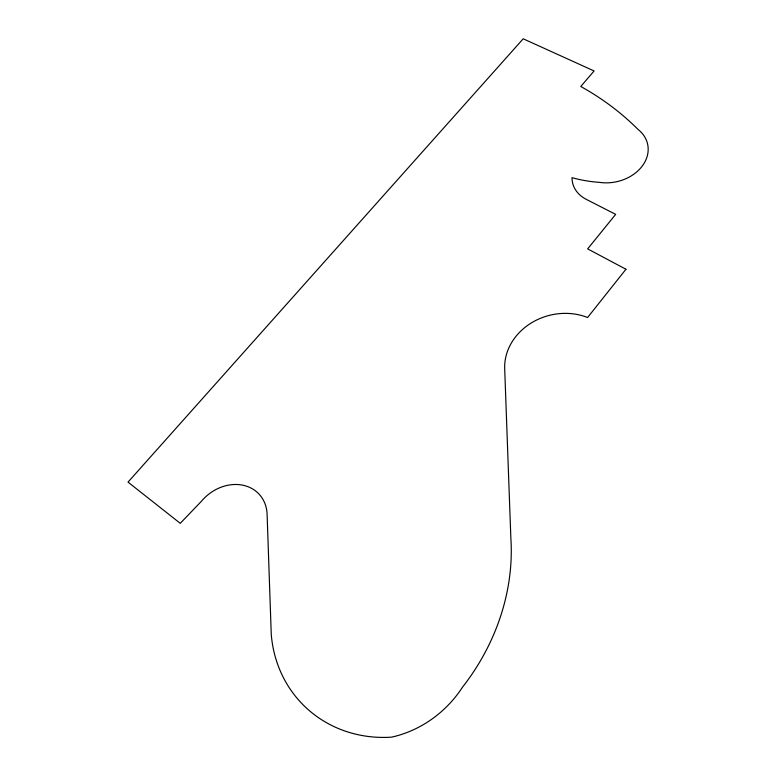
<?xml version="1.0" encoding="UTF-8"?>
<svg xmlns="http://www.w3.org/2000/svg" width="776" height="776" viewBox="0 0 776 776"><rect width="100%" height="100%" fill="white"/><g stroke="black" fill="none" stroke-linecap="round" stroke-linejoin="round"><path stroke-width="1.16" d="M625.96 269.243L587.597 317.52A57.269 49.79 -14.5 0 0 504.691 368.678L510.86 538.166A213.982 187.191 -44.3 0 1 462.447 687.255A107.369 97.669 -49.3 0 1 391.56 737.152A129.485 118.204 -45.9 0 1 271.251 634.244L267.099 514.284A41.002 34.377 -42.7 0 0 242.442 485.116A41.002 34.377 -42.7 0 0 201.226 501.49L180.255 523.334L128.021 482.119L523.208 38.8L594.096 70.956L580.768 86.495A339.228 280.33 -26.5 0 1 637.988 129.379A38.606 30.264 -11.4 0 1 642.528 165.695A38.606 30.264 -11.4 0 1 599.392 182.35A117.729 89.298 -11.2 0 1 572.019 177.655A34.823 27.616 -11.5 0 0 586.569 199.51L615.669 214.37L587.655 248.883L625.96 269.243"/></g></svg>
